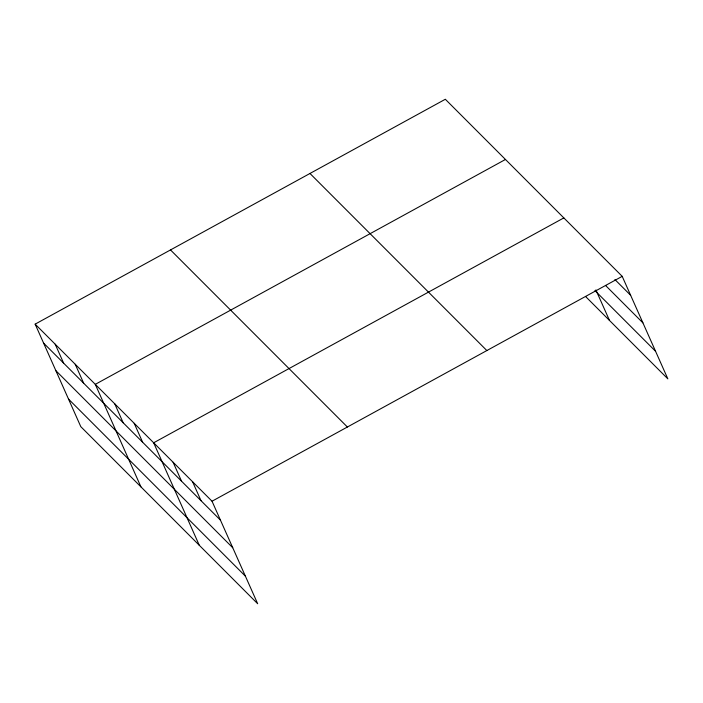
<?xml version="1.0" encoding="UTF-8"?>
<svg xmlns="http://www.w3.org/2000/svg" width="703" height="703" viewBox="0 0 703 703"><rect width="100%" height="100%" fill="white"/><g stroke="black" fill="none" stroke-linecap="round" stroke-linejoin="round"><path stroke-width="1.05" d="M35.15 324.136L212.034 501.221L257.676 603.736L80.792 426.651L35.15 324.136L445.324 99.264L622.208 276.349L667.85 378.864L585.529 296.455M505.466 159.467L95.292 384.348L140.934 486.863M563.832 217.912L153.658 442.785L199.301 545.3M212.034 501.221L622.208 276.349M614.923 279.557L630.644 295.295M605.503 285.409L642.92 322.87M594.958 290.603L655.574 351.289M309.97 173.465L486.845 350.551M170.504 249.925L347.387 427.011M43.586 343.082L220.47 520.167M55.862 370.657L232.746 547.742M68.516 399.076L245.4 576.161M595.889 289.908L609.483 320.427M192.578 481.74L201.014 500.685M173.114 462.258L181.55 481.212M134.203 423.303L142.639 442.249M114.747 403.821L123.183 422.767M75.247 364.277L83.675 383.223M55.194 344.206L63.63 363.152"/></g></svg>
